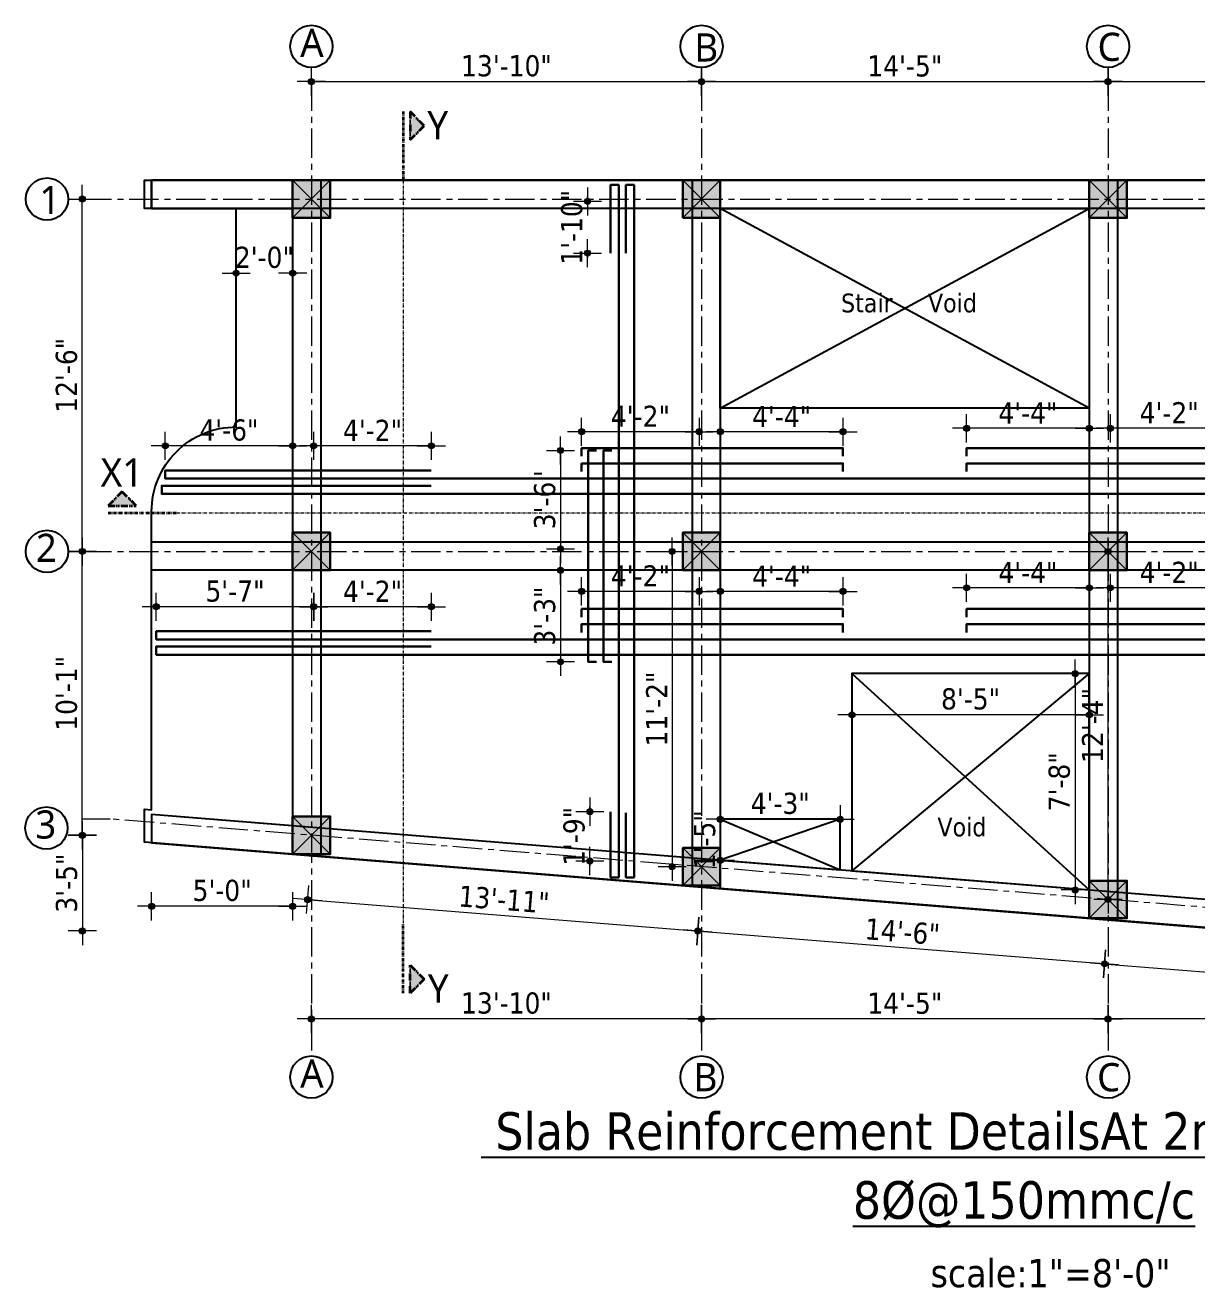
# Model space of a CAD drawing. Header units: inches. Extents: x 130993 to 274375, y -5108 to 103559.
# Drawn here: x 148285 to 148784, y 49834 to 50372 of the extents above; entities that cross this region are included whole.
import ezdxf

# ---------------------------------------------------------------- set-up
doc = ezdxf.new("R2010")
doc.units = ezdxf.units.IN
doc.header["$MEASUREMENT"] = 0
doc.header["$PDMODE"] = 2
doc.header["$PDSIZE"] = -3
doc.linetypes.add('ACAD_ISO12W100', pattern=[21, 12, -3, 0, -3, 0, -3])
doc.linetypes.add('CENTER', pattern=[2, 1.25, -0.25, 0.25, -0.25])
for name, color, linetype, lineweight in [('Center line', 252, 'CENTER', 20), ('Column', 14, 'Continuous', 30), ('Dim-external', 151, 'Continuous', 9), ('DIMENSION', 142, 'Continuous', 20), ('HATCH', 9, 'Continuous', 9), ('INDEX LINE', 4, 'Continuous', 13), ('reinforcement', 220, 'Continuous', 30), ('Section line', 30, 'Continuous', 35), ('TEXT', 181, 'Continuous', 13)]:
    doc.layers.add(name, color=color, linetype=linetype, lineweight=lineweight)
doc.layers.add('ELEVATION', color=7, linetype='Continuous')
doc.layers.add('Text-external', color=7, linetype='Continuous')
doc.styles.add('caption 1in-8ft', font='trebuc.ttf', dxfattribs={"height": 12})
doc.styles.add('TAHOMA', font='tahoma.ttf', dxfattribs={"height": 9})
doc.dimstyles.new('1.8', dxfattribs={"dimscale": 0, "dimtxt": 9, "dimasz": 1, "dimexe": 2, "dimexo": 9, "dimgap": 2, "dimtad": 1, "dimdec": 0, "dimzin": 3, "dimdsep": 46, "dimlunit": 4, "dimtxsty": 'TAHOMA', "dimblk": 'DIM', "dimcen": 3, "dimdle": 3, "dimse1": 1, "dimse2": 1, "dimclrd": 256, "dimclre": 256, "dimclrt": 7, "dimadec": 1, "dimazin": 2, "dimtfac": 1, "dimtdec": 0, "dimtix": 1, "dimtofl": 0, "dimtmove": 2, "dimatfit": 3, "dimldrblk": 'ARW', "dimfxl": 1, "dimfrac": 2, "dimtolj": 2, "dimtzin": 0, "dimarcsym": 0})

# ---------------------------------------------------------------- blocks, each defined once
blk = doc.blocks.new('col')
at = {"layer": 'HATCH'}
h = blk.add_hatch(color=256, dxfattribs=at)
h.dxf.hatch_style = 1
h.paths.add_polyline_path([(-8, -8), (8, -8), (8, 8), (-8, 8)])
at = {"layer": 'Column'}
blk.add_lwpolyline([(-8, -8), (8, -8), (8, 8), (-8, 8)], close=True, dxfattribs=at)
at = {"layer": 'Dim-external'}
for p, q in [((-8, 8), (8, -8)), ((8, 8), (-8, -8))]:
    blk.add_line(p, q, dxfattribs=at)
blk = doc.blocks.new('gridd')
at = {"layer": 'Dim-external'}
for p in [(2, 0), (168, 0), (341, 0), (507, 0), (2, -150), (168, -150), (341, -150), (507, -150), (2, -270.82), (168, -284.21), (341, -298.16), (507, -311.55)]:
    blk.add_blockref('col', p, dxfattribs=at)
blk = doc.blocks.new('DIM')
at = {"layer": 'INDEX LINE'}
h = blk.add_hatch(color=256, dxfattribs=at)
h.paths.add_polyline_path([(0, 1.28), (0, 0), (1.28, 0, 0.414214)])
h.paths.add_polyline_path([(1.28, 0), (0, 0), (0, -1.28, 0.414214)])
h.paths.add_polyline_path([(0, 0), (-1.28, 0, 0.414214), (0, -1.28)])
h.paths.add_polyline_path([(0, 1.28, 0.414214), (-1.28, 0), (0, 0)])
for p, q in [((0, 6), (0, -6)), ((-6, 0), (6, 0))]:
    blk.add_line(p, q, dxfattribs=at)
blk.add_circle((0, 0), 1.28, dxfattribs=at)
blk = doc.blocks.new('*D616')
at = {"layer": 'Defpoints', "color": 0}
for p in [(158386.5, 47972.18), (158220.5, 47930.18), (158386.5, 47930.18)]:
    blk.add_point(p, dxfattribs=at)
at = {"layer": 'DIMENSION', "lineweight": -2}
blk.add_line((158221.5, 47972.18), (158385.5, 47972.18), dxfattribs=at)
at = {"layer": 'DIMENSION', "lineweight": -2, "rotation": 180}
blk.add_blockref('DIM', (158220.5, 47972.18), dxfattribs=at)
at = {"layer": 'DIMENSION', "lineweight": -2}
blk.add_blockref('DIM', (158386.5, 47972.18), dxfattribs=at)
at = {"layer": 'DIMENSION', "color": 7, "insert": (158303.5, 47978.87), "char_height": 9, "attachment_point": 5, "style": 'TAHOMA'}
blk.add_mtext('\\A2;13\'-10"', dxfattribs=at)
blk = doc.blocks.new('ARW')
at = {"layer": 'INDEX LINE'}
blk.add_lwpolyline([(10, 0, 0, 6, 0), (0, 0, 0, 0, 0), (10, 0, 0, 0, 0)], format="xyseb", dxfattribs=at)
blk = doc.blocks.new('*D617')
at = {"layer": 'Defpoints', "color": 0}
for p in [(158559.5, 47972.18), (158386.5, 47930.18), (158559.5, 47930.18)]:
    blk.add_point(p, dxfattribs=at)
at = {"layer": 'DIMENSION', "lineweight": -2}
blk.add_line((158387.5, 47972.18), (158558.5, 47972.18), dxfattribs=at)
at = {"layer": 'DIMENSION', "lineweight": -2, "rotation": 180}
blk.add_blockref('DIM', (158386.5, 47972.18), dxfattribs=at)
at = {"layer": 'DIMENSION', "lineweight": -2}
blk.add_blockref('DIM', (158559.5, 47972.18), dxfattribs=at)
at = {"layer": 'DIMENSION', "color": 7, "insert": (158473, 47978.79), "char_height": 9, "attachment_point": 5, "style": 'TAHOMA'}
blk.add_mtext('\\A2;14\'-5"', dxfattribs=at)
blk = doc.blocks.new('*D618')
at = {"layer": 'Defpoints', "color": 0}
for p in [(158725.5, 47972.18), (158559.5, 47930.18), (158725.5, 47930.18)]:
    blk.add_point(p, dxfattribs=at)
at = {"layer": 'DIMENSION', "lineweight": -2}
blk.add_line((158560.5, 47972.18), (158724.5, 47972.18), dxfattribs=at)
at = {"layer": 'DIMENSION', "lineweight": -2, "rotation": 180}
blk.add_blockref('DIM', (158559.5, 47972.18), dxfattribs=at)
at = {"layer": 'DIMENSION', "lineweight": -2}
blk.add_blockref('DIM', (158725.5, 47972.18), dxfattribs=at)
at = {"layer": 'DIMENSION', "color": 7, "insert": (158642.5, 47978.87), "char_height": 9, "attachment_point": 5, "style": 'TAHOMA'}
blk.add_mtext('\\A2;13\'-10"', dxfattribs=at)
blk = doc.blocks.new('*D621')
at = {"layer": 'Defpoints', "color": 0}
for p in [(158123, 47772.18), (158212.5, 47772.18), (158212.5, 47651.37)]:
    blk.add_point(p, dxfattribs=at)
at = {"layer": 'DIMENSION', "lineweight": -2}
blk.add_line((158123, 47652.37), (158123, 47771.18), dxfattribs=at)
for p, rotation in [((158123, 47772.18), 90), ((158123, 47651.37), 270)]:
    blk.add_blockref('DIM', p, dxfattribs=dict(at, rotation=rotation))
at = {"layer": 'DIMENSION', "color": 7, "insert": (158116.31, 47711.78), "char_height": 9, "attachment_point": 5, "rotation": 90, "style": 'TAHOMA'}
blk.add_mtext('\\A2;10\'-1"', dxfattribs=at)
blk = doc.blocks.new('*D622')
at = {"layer": 'Defpoints', "color": 0}
for p in [(158123, 47922.18), (158212.5, 47922.18), (158212.5, 47772.18)]:
    blk.add_point(p, dxfattribs=at)
at = {"layer": 'DIMENSION', "lineweight": -2}
blk.add_line((158123, 47773.18), (158123, 47921.18), dxfattribs=at)
for p, rotation in [((158123, 47922.18), 90), ((158123, 47772.18), 270)]:
    blk.add_blockref('DIM', p, dxfattribs=dict(at, rotation=rotation))
at = {"layer": 'DIMENSION', "color": 7, "insert": (158116.31, 47847.18), "char_height": 9, "attachment_point": 5, "rotation": 90, "style": 'TAHOMA'}
blk.add_mtext('\\A2;12\'-6"', dxfattribs=at)
blk = doc.blocks.new('*D623')
at = {"layer": 'Defpoints', "color": 0}
for p in [(158220.5, 47643.37), (158386.5, 47629.98), (158384.93, 47610.58)]:
    blk.add_point(p, dxfattribs=at)
at = {"layer": 'DIMENSION', "lineweight": -2}
blk.add_line((158219.93, 47623.89), (158383.93, 47610.66), dxfattribs=at)
for p, rotation in [((158218.93, 47623.98), 175.388094134981), ((158384.93, 47610.58), 355.388094134981)]:
    blk.add_blockref('DIM', p, dxfattribs=dict(at, rotation=rotation))
at = {"layer": 'DIMENSION', "color": 7, "insert": (158302.47, 47623.95), "char_height": 9, "attachment_point": 5, "rotation": 355.3881, "style": 'TAHOMA'}
blk.add_mtext('\\A2;13\'-11"', dxfattribs=at)
blk = doc.blocks.new('*D624')
at = {"layer": 'Defpoints', "color": 0}
for p in [(158386.5, 47629.98), (158559.5, 47615.38), (158557.98, 47596.62)]:
    blk.add_point(p, dxfattribs=at)
at = {"layer": 'DIMENSION', "lineweight": -2}
blk.add_line((158385.93, 47610.5), (158556.99, 47596.71), dxfattribs=at)
for p, rotation in [((158384.93, 47610.58), 175.3880941349689), ((158557.98, 47596.62), 355.3880941349689)]:
    blk.add_blockref('DIM', p, dxfattribs=dict(at, rotation=rotation))
at = {"layer": 'DIMENSION', "color": 7, "insert": (158471.99, 47610.26), "char_height": 9, "attachment_point": 5, "rotation": 355.3881, "style": 'TAHOMA'}
blk.add_mtext('\\A2;14\'-6"', dxfattribs=at)
blk = doc.blocks.new('*D625')
at = {"layer": 'Defpoints', "color": 0}
for p in [(158559.5, 47615.38), (158725.5, 47601.99), (158723.98, 47583.23)]:
    blk.add_point(p, dxfattribs=at)
at = {"layer": 'DIMENSION', "lineweight": -2}
blk.add_line((158558.98, 47596.54), (158722.99, 47583.31), dxfattribs=at)
for p, rotation in [((158557.98, 47596.62), 175.3880941349689), ((158723.98, 47583.23), 355.3880941349689)]:
    blk.add_blockref('DIM', p, dxfattribs=dict(at, rotation=rotation))
at = {"layer": 'DIMENSION', "color": 7, "insert": (158641.52, 47596.6), "char_height": 9, "attachment_point": 5, "rotation": 355.3881, "style": 'TAHOMA'}
blk.add_mtext('\\A2;13\'-11"', dxfattribs=at)
blk = doc.blocks.new('*D626')
at = {"layer": 'Defpoints', "color": 0}
for p in [(158559.5, 47615.38), (158725.5, 47601.99), (158559.5, 47573.18)]:
    blk.add_point(p, dxfattribs=at)
at = {"layer": 'DIMENSION', "lineweight": -2}
blk.add_line((158724.5, 47573.18), (158560.5, 47573.18), dxfattribs=at)
at = {"layer": 'DIMENSION', "lineweight": -2, "rotation": 180}
blk.add_blockref('DIM', (158559.5, 47573.18), dxfattribs=at)
at = {"layer": 'DIMENSION', "lineweight": -2}
blk.add_blockref('DIM', (158725.5, 47573.18), dxfattribs=at)
at = {"layer": 'DIMENSION', "color": 7, "insert": (158642.5, 47579.87), "char_height": 9, "attachment_point": 5, "style": 'TAHOMA'}
blk.add_mtext('\\A2;13\'-10"', dxfattribs=at)
blk = doc.blocks.new('*D627')
at = {"layer": 'Defpoints', "color": 0}
for p in [(158386.5, 47629.98), (158559.5, 47615.38), (158386.5, 47573.18)]:
    blk.add_point(p, dxfattribs=at)
at = {"layer": 'DIMENSION', "lineweight": -2}
blk.add_line((158558.5, 47573.18), (158387.5, 47573.18), dxfattribs=at)
at = {"layer": 'DIMENSION', "lineweight": -2, "rotation": 180}
blk.add_blockref('DIM', (158386.5, 47573.18), dxfattribs=at)
at = {"layer": 'DIMENSION', "lineweight": -2}
blk.add_blockref('DIM', (158559.5, 47573.18), dxfattribs=at)
at = {"layer": 'DIMENSION', "color": 7, "insert": (158473, 47579.79), "char_height": 9, "attachment_point": 5, "style": 'TAHOMA'}
blk.add_mtext('\\A2;14\'-5"', dxfattribs=at)
blk = doc.blocks.new('*D628')
at = {"layer": 'Defpoints', "color": 0}
for p in [(158220.5, 47642.72), (158386.5, 47629.98), (158220.5, 47573.18)]:
    blk.add_point(p, dxfattribs=at)
at = {"layer": 'DIMENSION', "lineweight": -2}
blk.add_line((158385.5, 47573.18), (158221.5, 47573.18), dxfattribs=at)
at = {"layer": 'DIMENSION', "lineweight": -2, "rotation": 180}
blk.add_blockref('DIM', (158220.5, 47573.18), dxfattribs=at)
at = {"layer": 'DIMENSION', "lineweight": -2}
blk.add_blockref('DIM', (158386.5, 47573.18), dxfattribs=at)
at = {"layer": 'DIMENSION', "color": 7, "insert": (158303.5, 47579.87), "char_height": 9, "attachment_point": 5, "style": 'TAHOMA'}
blk.add_mtext('\\A2;13\'-10"', dxfattribs=at)
blk = doc.blocks.new('*D629')
at = {"layer": 'Defpoints', "color": 0}
for p in [(158212.5, 47651.37), (158123.05, 47610.63), (158733.5, 47610.63)]:
    blk.add_point(p, dxfattribs=at)
at = {"layer": 'DIMENSION', "lineweight": -2}
blk.add_line((158123.05, 47650.37), (158123.05, 47611.63), dxfattribs=at)
for p, rotation in [((158123.05, 47651.37), 90), ((158123.05, 47610.63), 270)]:
    blk.add_blockref('DIM', p, dxfattribs=dict(at, rotation=rotation))
at = {"layer": 'DIMENSION', "color": 7, "insert": (158116.36, 47631), "char_height": 9, "attachment_point": 5, "rotation": 90, "style": 'TAHOMA'}
blk.add_mtext('\\A2;3\'-5"', dxfattribs=at)
blk = doc.blocks.new('*D727')
at = {"layer": 'Defpoints', "color": 0}
for p in [(158560.5, 47824.63), (158560.5, 47816.18), (158610.5, 47816.18)]:
    blk.add_point(p, dxfattribs=at)
at = {"layer": 'DIMENSION', "lineweight": -2}
blk.add_line((158609.5, 47824.63), (158561.5, 47824.63), dxfattribs=at)
at = {"layer": 'DIMENSION', "lineweight": -2, "rotation": 180}
blk.add_blockref('DIM', (158560.5, 47824.63), dxfattribs=at)
at = {"layer": 'DIMENSION', "lineweight": -2}
blk.add_blockref('DIM', (158610.5, 47824.63), dxfattribs=at)
at = {"layer": 'DIMENSION', "color": 7, "insert": (158585.5, 47831.23), "char_height": 9, "attachment_point": 5, "style": 'TAHOMA'}
blk.add_mtext('\\A2;4\'-2"', dxfattribs=at)
blk = doc.blocks.new('*D728')
at = {"layer": 'Defpoints', "color": 0}
for p in [(158499.3, 47824.63), (158499.3, 47816.18), (158551.5, 47816.18)]:
    blk.add_point(p, dxfattribs=at)
at = {"layer": 'DIMENSION', "lineweight": -2}
blk.add_line((158550.5, 47824.63), (158500.3, 47824.63), dxfattribs=at)
at = {"layer": 'DIMENSION', "lineweight": -2, "rotation": 180}
blk.add_blockref('DIM', (158499.3, 47824.63), dxfattribs=at)
at = {"layer": 'DIMENSION', "lineweight": -2}
blk.add_blockref('DIM', (158551.5, 47824.63), dxfattribs=at)
at = {"layer": 'DIMENSION', "color": 7, "insert": (158525.4, 47831.13), "char_height": 9, "attachment_point": 5, "style": 'TAHOMA'}
blk.add_mtext('\\A2;4\'-4"', dxfattribs=at)
blk = doc.blocks.new('*D729')
at = {"layer": 'Defpoints', "color": 0}
for p in [(158394.5, 47823.13), (158394.5, 47816.18), (158446.7, 47816.18)]:
    blk.add_point(p, dxfattribs=at)
at = {"layer": 'DIMENSION', "lineweight": -2}
blk.add_line((158445.7, 47823.13), (158395.5, 47823.13), dxfattribs=at)
at = {"layer": 'DIMENSION', "lineweight": -2, "rotation": 180}
blk.add_blockref('DIM', (158394.5, 47823.13), dxfattribs=at)
at = {"layer": 'DIMENSION', "lineweight": -2}
blk.add_blockref('DIM', (158446.7, 47823.13), dxfattribs=at)
at = {"layer": 'DIMENSION', "color": 7, "insert": (158420.6, 47829.63), "char_height": 9, "attachment_point": 5, "style": 'TAHOMA'}
blk.add_mtext('\\A2;4\'-4"', dxfattribs=at)
blk = doc.blocks.new('*D730')
at = {"layer": 'Defpoints', "color": 0}
for p in [(158335.5, 47823.13), (158335.5, 47816.18), (158385.5, 47816.18)]:
    blk.add_point(p, dxfattribs=at)
at = {"layer": 'DIMENSION', "lineweight": -2}
blk.add_line((158384.5, 47823.13), (158336.5, 47823.13), dxfattribs=at)
at = {"layer": 'DIMENSION', "lineweight": -2, "rotation": 180}
blk.add_blockref('DIM', (158335.5, 47823.13), dxfattribs=at)
at = {"layer": 'DIMENSION', "lineweight": -2}
blk.add_blockref('DIM', (158385.5, 47823.13), dxfattribs=at)
at = {"layer": 'DIMENSION', "color": 7, "insert": (158360.5, 47829.73), "char_height": 9, "attachment_point": 5, "style": 'TAHOMA'}
blk.add_mtext('\\A2;4\'-2"', dxfattribs=at)
blk = doc.blocks.new('*D731')
at = {"layer": 'Defpoints', "color": 0}
for p in [(158221.5, 47817.13), (158221.5, 47806.68), (158271.5, 47806.68)]:
    blk.add_point(p, dxfattribs=at)
at = {"layer": 'DIMENSION', "lineweight": -2}
blk.add_line((158270.5, 47817.13), (158222.5, 47817.13), dxfattribs=at)
at = {"layer": 'DIMENSION', "lineweight": -2, "rotation": 180}
blk.add_blockref('DIM', (158221.5, 47817.13), dxfattribs=at)
at = {"layer": 'DIMENSION', "lineweight": -2}
blk.add_blockref('DIM', (158271.5, 47817.13), dxfattribs=at)
at = {"layer": 'DIMENSION', "color": 7, "insert": (158246.5, 47823.73), "char_height": 9, "attachment_point": 5, "style": 'TAHOMA'}
blk.add_mtext('\\A2;4\'-2"', dxfattribs=at)
blk = doc.blocks.new('*D732')
at = {"layer": 'Defpoints', "color": 0}
for p in [(158158.33, 47817.13), (158158.33, 47806.68), (158212.5, 47806.68)]:
    blk.add_point(p, dxfattribs=at)
at = {"layer": 'DIMENSION', "lineweight": -2}
blk.add_line((158211.5, 47817.13), (158159.33, 47817.13), dxfattribs=at)
at = {"layer": 'DIMENSION', "lineweight": -2, "rotation": 180}
blk.add_blockref('DIM', (158158.33, 47817.13), dxfattribs=at)
at = {"layer": 'DIMENSION', "lineweight": -2}
blk.add_blockref('DIM', (158212.5, 47817.13), dxfattribs=at)
at = {"layer": 'DIMENSION', "color": 7, "insert": (158185.41, 47823.81), "char_height": 9, "attachment_point": 5, "style": 'TAHOMA'}
blk.add_mtext('\\A2;4\'-6"', dxfattribs=at)
blk = doc.blocks.new('*D735')
at = {"layer": 'Defpoints', "color": 0}
for p in [(158560.5, 47756.68), (158560.5, 47747.74), (158610.5, 47747.74)]:
    blk.add_point(p, dxfattribs=at)
at = {"layer": 'DIMENSION', "lineweight": -2}
blk.add_line((158609.5, 47756.68), (158561.5, 47756.68), dxfattribs=at)
at = {"layer": 'DIMENSION', "lineweight": -2, "rotation": 180}
blk.add_blockref('DIM', (158560.5, 47756.68), dxfattribs=at)
at = {"layer": 'DIMENSION', "lineweight": -2}
blk.add_blockref('DIM', (158610.5, 47756.68), dxfattribs=at)
at = {"layer": 'DIMENSION', "color": 7, "insert": (158585.5, 47763.28), "char_height": 9, "attachment_point": 5, "style": 'TAHOMA'}
blk.add_mtext('\\A2;4\'-2"', dxfattribs=at)
blk = doc.blocks.new('*D736')
at = {"layer": 'Defpoints', "color": 0}
for p in [(158394.5, 47755.18), (158394.5, 47747.74), (158446.7, 47747.74)]:
    blk.add_point(p, dxfattribs=at)
at = {"layer": 'DIMENSION', "lineweight": -2}
blk.add_line((158445.7, 47755.18), (158395.5, 47755.18), dxfattribs=at)
at = {"layer": 'DIMENSION', "lineweight": -2, "rotation": 180}
blk.add_blockref('DIM', (158394.5, 47755.18), dxfattribs=at)
at = {"layer": 'DIMENSION', "lineweight": -2}
blk.add_blockref('DIM', (158446.7, 47755.18), dxfattribs=at)
at = {"layer": 'DIMENSION', "color": 7, "insert": (158420.6, 47761.68), "char_height": 9, "attachment_point": 5, "style": 'TAHOMA'}
blk.add_mtext('\\A2;4\'-4"', dxfattribs=at)
blk = doc.blocks.new('*D737')
at = {"layer": 'Defpoints', "color": 0}
for p in [(158335.5, 47755.18), (158335.5, 47747.74), (158385.5, 47747.74)]:
    blk.add_point(p, dxfattribs=at)
at = {"layer": 'DIMENSION', "lineweight": -2}
blk.add_line((158384.5, 47755.18), (158336.5, 47755.18), dxfattribs=at)
at = {"layer": 'DIMENSION', "lineweight": -2, "rotation": 180}
blk.add_blockref('DIM', (158335.5, 47755.18), dxfattribs=at)
at = {"layer": 'DIMENSION', "lineweight": -2}
blk.add_blockref('DIM', (158385.5, 47755.18), dxfattribs=at)
at = {"layer": 'DIMENSION', "color": 7, "insert": (158360.5, 47761.78), "char_height": 9, "attachment_point": 5, "style": 'TAHOMA'}
blk.add_mtext('\\A2;4\'-2"', dxfattribs=at)
blk = doc.blocks.new('*D748')
at = {"layer": 'Defpoints', "color": 0}
for p in [(158221.5, 47748.63), (158221.5, 47738.24), (158271.5, 47738.24)]:
    blk.add_point(p, dxfattribs=at)
at = {"layer": 'DIMENSION', "lineweight": -2}
blk.add_line((158270.5, 47748.63), (158222.5, 47748.63), dxfattribs=at)
at = {"layer": 'DIMENSION', "lineweight": -2, "rotation": 180}
blk.add_blockref('DIM', (158221.5, 47748.63), dxfattribs=at)
at = {"layer": 'DIMENSION', "lineweight": -2}
blk.add_blockref('DIM', (158271.5, 47748.63), dxfattribs=at)
at = {"layer": 'DIMENSION', "color": 7, "insert": (158246.5, 47755.23), "char_height": 9, "attachment_point": 5, "style": 'TAHOMA'}
blk.add_mtext('\\A2;4\'-2"', dxfattribs=at)
blk = doc.blocks.new('*D749')
at = {"layer": 'Defpoints', "color": 0}
for p in [(158154.5, 47748.63), (158154.5, 47738.24), (158221.5, 47738.24)]:
    blk.add_point(p, dxfattribs=at)
at = {"layer": 'DIMENSION', "lineweight": -2}
blk.add_line((158220.5, 47748.63), (158155.5, 47748.63), dxfattribs=at)
at = {"layer": 'DIMENSION', "lineweight": -2, "rotation": 180}
blk.add_blockref('DIM', (158154.5, 47748.63), dxfattribs=at)
at = {"layer": 'DIMENSION', "lineweight": -2}
blk.add_blockref('DIM', (158221.5, 47748.63), dxfattribs=at)
at = {"layer": 'DIMENSION', "color": 7, "insert": (158188, 47755.23), "char_height": 9, "attachment_point": 5, "style": 'TAHOMA'}
blk.add_mtext('\\A2;5\'-7"', dxfattribs=at)
blk = doc.blocks.new('*D773')
at = {"layer": 'Defpoints', "color": 0}
for p in [(158394.5, 47658.18), (158394.5, 47640.72), (158394.5, 47640.72)]:
    blk.add_point(p, dxfattribs=at)
at = {"layer": 'DIMENSION', "lineweight": -2}
for p, q in [((158394.5, 47659.18), (158394.5, 47660.18)), ((158394.5, 47639.72), (158394.5, 47638.72))]:
    blk.add_line(p, q, dxfattribs=at)
for p, rotation in [((158394.5, 47658.18), 270), ((158394.5, 47640.72), 90)]:
    blk.add_blockref('DIM', p, dxfattribs=dict(at, rotation=rotation))
at = {"layer": 'DIMENSION', "color": 7, "insert": (158387.89, 47649.45), "char_height": 9, "attachment_point": 5, "rotation": 90, "style": 'TAHOMA'}
blk.add_mtext('\\A2;1\'-5"', dxfattribs=at)
blk = doc.blocks.new('*D774')
at = {"layer": 'Defpoints', "color": 0}
for p in [(158394.5, 47658.18), (158394.5, 47658.18), (158445.5, 47658.18)]:
    blk.add_point(p, dxfattribs=at)
at = {"layer": 'DIMENSION', "lineweight": -2}
blk.add_line((158444.5, 47658.18), (158395.5, 47658.18), dxfattribs=at)
at = {"layer": 'DIMENSION', "lineweight": -2, "rotation": 180}
blk.add_blockref('DIM', (158394.5, 47658.18), dxfattribs=at)
at = {"layer": 'DIMENSION', "lineweight": -2}
blk.add_blockref('DIM', (158445.5, 47658.18), dxfattribs=at)
at = {"layer": 'DIMENSION', "color": 7, "insert": (158420, 47664.87), "char_height": 9, "attachment_point": 5, "style": 'TAHOMA'}
blk.add_mtext('\\A2;4\'-3"', dxfattribs=at)
blk = doc.blocks.new('*D775')
at = {"layer": 'Defpoints', "color": 0}
for p in [(158545.5, 47720.18), (158545.5, 47628.06), (158551.5, 47628.06)]:
    blk.add_point(p, dxfattribs=at)
at = {"layer": 'DIMENSION', "lineweight": -2}
blk.add_line((158545.5, 47719.18), (158545.5, 47629.06), dxfattribs=at)
for p, rotation in [((158545.5, 47720.18), 90), ((158545.5, 47628.06), 270)]:
    blk.add_blockref('DIM', p, dxfattribs=dict(at, rotation=rotation))
at = {"layer": 'DIMENSION', "color": 7, "insert": (158538.79, 47674.12), "char_height": 9, "attachment_point": 5, "rotation": 90, "style": 'TAHOMA'}
blk.add_mtext('\\A2;7\'-8"', dxfattribs=at)
blk = doc.blocks.new('*D776')
at = {"layer": 'Defpoints', "color": 0}
for p in [(158551.5, 47720.18), (158450.5, 47702.63), (158450.5, 47702.63)]:
    blk.add_point(p, dxfattribs=at)
at = {"layer": 'DIMENSION', "lineweight": -2}
blk.add_line((158550.5, 47702.63), (158451.5, 47702.63), dxfattribs=at)
at = {"layer": 'DIMENSION', "lineweight": -2, "rotation": 180}
blk.add_blockref('DIM', (158450.5, 47702.63), dxfattribs=at)
at = {"layer": 'DIMENSION', "lineweight": -2}
blk.add_blockref('DIM', (158551.5, 47702.63), dxfattribs=at)
at = {"layer": 'DIMENSION', "color": 7, "insert": (158501, 47709.34), "char_height": 9, "attachment_point": 5, "style": 'TAHOMA'}
blk.add_mtext('\\A2;8\'-5"', dxfattribs=at)
blk = doc.blocks.new('a2')
at = {"layer": 'HATCH', "linetype": 'ACAD_ISO12W100', "ltscale": 0.25}
h = blk.add_hatch(color=256, dxfattribs=at)
h.dxf.hatch_style = 1
h.paths.add_polyline_path([(2588.5, 1164.5), (2600.5, 1164.5), (2594.5, 1170.5)])
at = {"layer": 'Section line', "linetype": 'ACAD_ISO12W100', "ltscale": 0.1}
blk.add_line((2588.5, 1161.5), (2617.75, 1161.5), dxfattribs=at)
at = {"layer": 'Section line', "linetype": 'ACAD_ISO12W100', "ltscale": 0.25}
blk.add_lwpolyline([(2588.5, 1164.5), (2600.5, 1164.5), (2594.5, 1170.5), (2594.5, 1170.5), (2588.5, 1164.5)], dxfattribs=at)
blk = doc.blocks.new('*D783')
at = {"layer": 'Defpoints', "color": 0}
for p in [(158499.3, 47756.68), (158499.3, 47747.74), (158551.5, 47747.74)]:
    blk.add_point(p, dxfattribs=at)
at = {"layer": 'DIMENSION', "lineweight": -2}
blk.add_line((158550.5, 47756.68), (158500.3, 47756.68), dxfattribs=at)
at = {"layer": 'DIMENSION', "lineweight": -2, "rotation": 180}
blk.add_blockref('DIM', (158499.3, 47756.68), dxfattribs=at)
at = {"layer": 'DIMENSION', "lineweight": -2}
blk.add_blockref('DIM', (158551.5, 47756.68), dxfattribs=at)
at = {"layer": 'DIMENSION', "color": 7, "insert": (158525.4, 47763.18), "char_height": 9, "attachment_point": 5, "style": 'TAHOMA'}
blk.add_mtext('\\A2;4\'-4"', dxfattribs=at)
blk = doc.blocks.new('*D798')
at = {"layer": 'Defpoints', "color": 0}
for p in [(158347.79, 47661.4), (158339, 47640.41), (158347.79, 47640.41)]:
    blk.add_point(p, dxfattribs=at)
at = {"layer": 'DIMENSION', "lineweight": -2}
for p, q in [((158339, 47662.4), (158339, 47663.4)), ((158339, 47639.41), (158339, 47638.41))]:
    blk.add_line(p, q, dxfattribs=at)
for p, rotation in [((158339, 47661.4), 270), ((158339, 47640.41), 90)]:
    blk.add_blockref('DIM', p, dxfattribs=dict(at, rotation=rotation))
at = {"layer": 'DIMENSION', "color": 7, "insert": (158332.32, 47650.9), "char_height": 9, "attachment_point": 5, "rotation": 90, "style": 'TAHOMA'}
blk.add_mtext('\\A2;1\'-9"', dxfattribs=at)
blk = doc.blocks.new('*D799')
at = {"layer": 'Defpoints', "color": 0}
for p in [(158338.29, 47764.18), (158326.5, 47725.18), (158338.29, 47725.18)]:
    blk.add_point(p, dxfattribs=at)
at = {"layer": 'DIMENSION', "lineweight": -2}
blk.add_line((158326.5, 47763.18), (158326.5, 47726.18), dxfattribs=at)
for p, rotation in [((158326.5, 47764.18), 90), ((158326.5, 47725.18), 270)]:
    blk.add_blockref('DIM', p, dxfattribs=dict(at, rotation=rotation))
at = {"layer": 'DIMENSION', "color": 7, "insert": (158319.81, 47744.68), "char_height": 9, "attachment_point": 5, "rotation": 90, "style": 'TAHOMA'}
blk.add_mtext('\\A2;3\'-3"', dxfattribs=at)
blk = doc.blocks.new('*D792')
at = {"layer": 'Defpoints', "color": 0}
for p in [(158338.29, 47815.18), (158326.5, 47773.18), (158338.29, 47773.18)]:
    blk.add_point(p, dxfattribs=at)
at = {"layer": 'DIMENSION', "lineweight": -2}
blk.add_line((158326.5, 47814.18), (158326.5, 47774.18), dxfattribs=at)
for p, rotation in [((158326.5, 47815.18), 90), ((158326.5, 47773.18), 270)]:
    blk.add_blockref('DIM', p, dxfattribs=dict(at, rotation=rotation))
at = {"layer": 'DIMENSION', "color": 7, "insert": (158319.81, 47794.18), "char_height": 9, "attachment_point": 5, "rotation": 90, "style": 'TAHOMA'}
blk.add_mtext('\\A2;3\'-6"', dxfattribs=at)
blk = doc.blocks.new('*D793')
at = {"layer": 'Defpoints', "color": 0}
for p in [(158347.79, 47921.18), (158338, 47899.18), (158347.79, 47899.18)]:
    blk.add_point(p, dxfattribs=at)
at = {"layer": 'DIMENSION', "lineweight": -2}
for p, q in [((158338, 47922.18), (158338, 47923.18)), ((158338, 47898.18), (158338, 47897.18))]:
    blk.add_line(p, q, dxfattribs=at)
for p, rotation in [((158338, 47921.18), 270), ((158338, 47899.18), 90)]:
    blk.add_blockref('DIM', p, dxfattribs=dict(at, rotation=rotation))
at = {"layer": 'DIMENSION', "color": 7, "insert": (158331.31, 47910.18), "char_height": 9, "attachment_point": 5, "rotation": 90, "style": 'TAHOMA'}
blk.add_mtext('\\A2;1\'-10"', dxfattribs=at)
blk = doc.blocks.new('*D817')
at = {"layer": 'Defpoints', "color": 0}
for p in [(158188.5, 47918.18), (158212.5, 47918.18), (158212.5, 47890.63)]:
    blk.add_point(p, dxfattribs=at)
at = {"layer": 'DIMENSION', "lineweight": -2}
for p, q in [((158187.5, 47890.63), (158186.5, 47890.63)), ((158213.5, 47890.63), (158214.5, 47890.63))]:
    blk.add_line(p, q, dxfattribs=at)
blk.add_blockref('DIM', (158188.5, 47890.63), dxfattribs=at)
at = {"layer": 'DIMENSION', "lineweight": -2, "rotation": 180}
blk.add_blockref('DIM', (158212.5, 47890.63), dxfattribs=at)
at = {"layer": 'DIMENSION', "color": 7, "insert": (158200.5, 47897.32), "char_height": 9, "attachment_point": 5, "style": 'TAHOMA'}
blk.add_mtext('\\A2;2\'-0"', dxfattribs=at)
blk = doc.blocks.new('*D818')
at = {"layer": 'Defpoints', "color": 0}
for p in [(158152.5, 47648.2), (158212.49, 47643.37), (158152.5, 47621.13)]:
    blk.add_point(p, dxfattribs=at)
at = {"layer": 'DIMENSION', "lineweight": -2}
blk.add_line((158211.49, 47621.13), (158153.5, 47621.13), dxfattribs=at)
at = {"layer": 'DIMENSION', "lineweight": -2, "rotation": 180}
blk.add_blockref('DIM', (158152.5, 47621.13), dxfattribs=at)
at = {"layer": 'DIMENSION', "lineweight": -2}
blk.add_blockref('DIM', (158212.49, 47621.13), dxfattribs=at)
at = {"layer": 'DIMENSION', "color": 7, "insert": (158182.5, 47627.82), "char_height": 9, "attachment_point": 5, "style": 'TAHOMA'}
blk.add_mtext('\\A2;5\'-0"', dxfattribs=at)
blk = doc.blocks.new('*D1257')
at = {"layer": 'Defpoints', "lineweight": -2}
blk.add_line((158374, 47771.18), (158374, 47638.98), dxfattribs=at)
at = {"layer": 'Defpoints', "color": 0}
for p in [(158386.5, 47772.18), (158374, 47637.98), (158386.5, 47637.98)]:
    blk.add_point(p, dxfattribs=at)
at = {"layer": 'Defpoints', "lineweight": -2}
for p, rotation in [((158374, 47772.18), 90), ((158374, 47637.98), 270)]:
    blk.add_blockref('DIM', p, dxfattribs=dict(at, rotation=rotation))
at = {"layer": 'Defpoints', "color": 7, "insert": (158367.4, 47705.08), "char_height": 9, "attachment_point": 5, "rotation": 90, "style": 'TAHOMA'}
blk.add_mtext('\\A2;11\'-2"', dxfattribs=at)
blk = doc.blocks.new('*D1258')
at = {"layer": 'Defpoints', "lineweight": -2}
blk.add_line((158559.5, 47625.02), (158559.5, 47771.18), dxfattribs=at)
at = {"layer": 'Defpoints', "color": 0}
for p in [(158559.5, 47772.18), (158559.5, 47772.18), (158559.5, 47624.02)]:
    blk.add_point(p, dxfattribs=at)
at = {"layer": 'Defpoints', "lineweight": -2}
for p, rotation in [((158559.5, 47772.18), 90), ((158559.5, 47624.02), 270)]:
    blk.add_blockref('DIM', p, dxfattribs=dict(at, rotation=rotation))
at = {"layer": 'Defpoints', "color": 7, "insert": (158552.9, 47698.1), "char_height": 9, "attachment_point": 5, "rotation": 90, "style": 'TAHOMA'}
blk.add_mtext('\\A2;12\'-4"', dxfattribs=at)
blk = doc.blocks.new('sn2')
at = {"layer": 'Center line', "ltscale": 10}
for p, q in [((3544.5, 1417.55), (3544.5, 1002.77)), ((3710.5, 1417.55), (3710.5, 1002.77)), ((3883.5, 1417.55), (3883.5, 1002.77)), ((3447, 1367.55), (4147.5, 1367.55)), ((3447, 1217.55), (4147.5, 1217.55))]:
    blk.add_line(p, q, dxfattribs=at)
blk.add_lwpolyline([(4135.5, 1049.06), (3458.81, 1103.65), (3447.05, 1103.65)], dxfattribs=at)
at = {"layer": 'ELEVATION'}
for p, q in [((4117.5, 1375.55), (3476.5, 1375.55)), ((3476.5, 1363.55), (3476.5, 1375.55)), ((3536.5, 1375.55), (3536.5, 1088.73)), ((3548.5, 1375.55), (3548.5, 1087.77)), ((3552.5, 1375.55), (3702.5, 1375.55)), ((3706.5, 1375.55), (3706.5, 1075.02)), ((3718.5, 1375.55), (3718.5, 1074.05)), ((3875.5, 1375.55), (3875.5, 1061.39)), ((3887.5, 1375.55), (3887.5, 1060.42)), ((4117.5, 1363.55), (3476.5, 1363.55)), ((3875.5, 1278.55), (3718.5, 1363.55)), ((3718.5, 1278.55), (3875.5, 1363.55)), ((4117.5, 1221.55), (3476.5, 1221.55)), ((3476.5, 1209.55), (3476.5, 1221.55)), ((4117.5, 1209.55), (3476.5, 1209.55)), ((3774.5, 1165.55), (3875.5, 1073.43)), ((3875.5, 1165.55), (3774.5, 1081.58)), ((4117.5, 1053.91), (3476.5, 1105.61)), ((3718.5, 1103.55), (3769.5, 1081.98)), ((3769.5, 1103.55), (3718.5, 1086.09)), ((4117.5, 1041.87), (3476.5, 1093.57))]:
    blk.add_line(p, q, dxfattribs=at)
blk.add_lwpolyline([(4120.5, 1055.67), (4120.5, 1055.67), (4120.5, 1041.63), (3473.5, 1093.82), (3473.5, 1107.82), (3476.5, 1107.57), (3476.5, 1234.55, -0.414214), (3512.5, 1270.55), (3512.5, 1363.55), (3473.5, 1363.55), (3473.5, 1375.55), (4120.5, 1375.55), (4120.5, 1361.55), (4117.5, 1361.55), (4117.5, 1223.55), (4120.5, 1223.55), (4120.5, 1209.55), (4117.5, 1209.55), (4117.5, 1199.55, -0.429402), (4081.5, 1161.55), (4081.5, 1056.81), (4106.34, 1054.81), (4106.5, 1056.8), (4120.5, 1055.67)], format="xyb", dxfattribs=at)
for points in [[(4117.5, 1041.87), (4117.5, 1053.91), (4057.5, 1058.75), (4057.5, 1288.55), (4057.5, 1288.55), (4057.5, 1375.55), (3476.5, 1375.55), (3476.5, 1363.55), (3536.5, 1363.55), (3536.5, 1100.77), (3476.5, 1105.61), (3476.5, 1093.57)], [(3875.5, 1278.55), (3718.5, 1278.55), (3718.5, 1363.55), (3875.5, 1363.55)], [(3875.5, 1165.55), (3774.5, 1165.55), (3774.5, 1081.58), (3875.5, 1073.43)]]:
    blk.add_lwpolyline(points, close=True, dxfattribs=at)
blk.add_lwpolyline([(3718.5, 1103.55), (3718.5, 1086.09), (3769.5, 1081.98), (3769.5, 1103.55), (3718.5, 1103.55)], dxfattribs=at)
at = {"layer": 'reinforcement'}
for points in [[(3671.8, 1106.77), (3671.8, 1085.78), (3671.8, 1078.78), (3675.3, 1078.78), (3675.3, 1366.55), (3675.3, 1373.55), (3671.8, 1373.55), (3671.8, 1366.55), (3671.8, 1344.55)], [(3678.3, 1106.24), (3678.3, 1085.78), (3678.3, 1078.78), (3681.8, 1078.78), (3681.8, 1366.55), (3681.8, 1373.55), (3678.3, 1373.55), (3678.3, 1366.55), (3678.3, 1344.55)], [(3770.7, 1258.05), (3770.7, 1261.55), (3718.5, 1261.55), (3709.5, 1261.55), (3659.5, 1261.55), (3659.5, 1258.05)], [(3665.8, 1260.55), (3662.3, 1260.55), (3662.3, 1218.55), (3662.3, 1209.55), (3662.3, 1170.55), (3665.8, 1170.55)], [(3672.3, 1260.55), (3668.8, 1260.55), (3668.8, 1218.55), (3668.8, 1209.55), (3668.8, 1170.55), (3672.3, 1170.55)], [(3934.5, 1258.05), (3934.5, 1261.55), (3884.5, 1261.55), (3875.5, 1261.55), (3823.3, 1261.55), (3823.3, 1258.05)], [(3770.7, 1251.55), (3770.7, 1255.05), (3718.5, 1255.05), (3709.5, 1255.05), (3659.5, 1255.05), (3659.5, 1251.55)], [(3934.5, 1251.55), (3934.5, 1255.05), (3884.5, 1255.05), (3875.5, 1255.05), (3823.3, 1255.05), (3823.3, 1251.55)], [(3595.5, 1252.05), (3545.5, 1252.05), (3536.5, 1252.05), (3482.33, 1252.05), (3482.33, 1248.55), (4048.5, 1248.55), (4113.5, 1248.55), (4113.5, 1252.05), (4048.5, 1252.05), (3998.5, 1252.05)], [(3595.5, 1245.55), (3545.5, 1245.55), (3536.5, 1245.55), (3480.83, 1245.55), (3480.83, 1242.05), (4048.5, 1242.05), (4113.5, 1242.05), (4113.5, 1245.55), (4048.5, 1245.55), (3998.5, 1245.55)], [(3770.7, 1189.61), (3770.7, 1193.11), (3718.5, 1193.11), (3709.5, 1193.11), (3659.5, 1193.11), (3659.5, 1189.61)], [(3934.5, 1189.61), (3934.5, 1193.11), (3884.5, 1193.11), (3875.5, 1193.11), (3823.3, 1193.11), (3823.3, 1189.61)], [(3595.5, 1183.61), (3545.5, 1183.61), (3478.5, 1183.61), (3478.5, 1183.61), (3478.5, 1180.11), (4048.5, 1180.11), (4111.5, 1180.11), (4111.5, 1183.61), (4048.5, 1183.61), (3998.5, 1183.61)], [(3770.7, 1183.11), (3770.7, 1186.61), (3718.5, 1186.61), (3709.5, 1186.61), (3659.5, 1186.61), (3659.5, 1183.11)], [(3934.5, 1183.11), (3934.5, 1186.61), (3884.5, 1186.61), (3875.5, 1186.61), (3823.3, 1186.61), (3823.3, 1183.11)], [(3595.5, 1177.11), (3545.5, 1177.11), (3478.5, 1177.11), (3478.5, 1177.11), (3478.5, 1173.61), (4048.5, 1173.61), (4106.88, 1173.61), (4106.88, 1177.11), (4048.5, 1177.11), (3998.5, 1177.11)]]:
    blk.add_lwpolyline(points, dxfattribs=at)
at = {"layer": 'Section line', "linetype": 'ACAD_ISO12W100', "lineweight": 13, "ltscale": 0.1}
blk.add_line((3487.25, 1234), (4121.5, 1234), dxfattribs=at)
blk.add_lwpolyline([(3583.5, 1375.55), (3583.5, 1058.73)], dxfattribs=at)
at = {"layer": 'Text-external'}
for centre in [(3544.5, 1432.55), (3710.5, 1432.55), (3883.5, 1432.55), (3432, 1367.55), (3432, 1217.55), (3431.74, 1099.8), (3544.5, 993.77), (3710.5, 993.77), (3883.5, 993.77)]:
    blk.add_circle(centre, 9, dxfattribs=at)
at = {"layer": 'Column'}
blk.add_blockref('gridd', (3542.5, 1367.55), dxfattribs=at)
at = {"layer": 'DIMENSION', "rotation": 270}
blk.add_blockref('a2', (2422, 3993.3), dxfattribs=at)
at = {"layer": 'DIMENSION'}
blk.add_blockref('a2', (869.5, 72.5), dxfattribs=at)
at = {"layer": 'DIMENSION', "xscale": -1, "rotation": 270}
blk.add_blockref('a2', (2422, -1559.02), dxfattribs=at)
at = {"char_height": 12, "width": 18.4581, "attachment_point": 5, "style": 'caption 1in-8ft'}
for s, insert in [('Y', (3598.27, 1399)), ('X1', (3463.89, 1251.19)), ('Y', (3598.5, 1031.52))]:
    blk.add_mtext(s, dxfattribs=dict(at, insert=insert))
at = {"layer": 'ELEVATION', "lineweight": 25, "ltscale": 0.5, "style": 'TAHOMA'}
for s, height, p in [('%%U Slab Reinforcement DetailsAt 2nd Floor Level', 16, (3616.79, 962.83)), ('%%U8%%C@150mmc/c', 16, (3774.89, 933.48)), ('scale:1"=8\'-0"', 12, (3807.97, 904.34))]:
    blk.add_text(s, height=height, dxfattribs=at).set_placement(p)
at = {"layer": 'TEXT', "ltscale": 20, "style": 'TAHOMA'}
for s, p in [('Stair     Void', (3769.88, 1319.33)), (' Void', (3807.88, 1096.26))]:
    blk.add_text(s, height=8, dxfattribs=at).set_placement(p)
at = {"layer": 'Text-external', "char_height": 12, "attachment_point": 1, "style": 'caption 1in-8ft'}
for s, insert, width in [('A', (3539.73, 1440.07), 130.1671), ('B', (3707.42, 1438.12), 130.1671), ('C', (3879.02, 1438.36), 130.1671), ('1', (3428.72, 1373.19), 5.971), ('2', (3427.23, 1225.07), 7.7183), ('3', (3426.98, 1107.32), 7.778), ('A', (3539.73, 1001.29), 130.1671), ('B', (3707.12, 999.77), 130.1671), ('C', (3878.82, 999.74), 130.1671)]:
    blk.add_mtext(s, dxfattribs=dict(at, insert=insert, width=width))
at = {"layer": 'Defpoints'}
for base, p1, p2, picture, middle in [((3698, 1083.34), (3710.5, 1217.55), (3710.5, 1083.34), '*D1257', (3691.41, 1150.45)), ((3883.5, 1217.55), (3883.5, 1069.39), (3883.5, 1217.55), '*D1258', (3876.91, 1143.47))]:
    dim = blk.add_linear_dim(base=base, p1=p1, p2=p2, angle=90, dimstyle='1.8', override={"dimscale": 1}, dxfattribs=at)
    dim.commit()
    dim.dimension.update_dxf_attribs({"geometry": picture, "text_midpoint": middle, "insert": (-154676, -46554.63)})
at = {"layer": 'DIMENSION'}
for base, p1, p2, picture, middle in [((3710.5, 1417.55), (3544.5, 1375.55), (3710.5, 1375.55), '*D616', (3627.5, 1424.24)), ((3883.5, 1417.55), (3710.5, 1375.55), (3883.5, 1375.55), '*D617', (3797, 1424.16)), ((4049.5, 1417.55), (3883.5, 1375.55), (4049.5, 1375.55), '*D618', (3966.5, 1424.24)), ((3536.5, 1336), (3512.5, 1363.55), (3536.5, 1363.55), '*D817', (3524.5, 1342.69)), ((3659.5, 1268.5), (3709.5, 1261.55), (3659.5, 1261.55), '*D730', (3684.5, 1275.09)), ((3718.5, 1268.5), (3770.7, 1261.55), (3718.5, 1261.55), '*D729', (3744.6, 1275)), ((3823.3, 1270), (3875.5, 1261.55), (3823.3, 1261.55), '*D728', (3849.4, 1276.5)), ((3884.5, 1270), (3934.5, 1261.55), (3884.5, 1261.55), '*D727', (3909.5, 1276.59)), ((3482.33, 1262.5), (3536.5, 1252.05), (3482.33, 1252.05), '*D732', (3509.42, 1269.18)), ((3545.5, 1262.5), (3595.5, 1252.05), (3545.5, 1252.05), '*D731', (3570.5, 1269.09)), ((3659.5, 1200.55), (3709.5, 1193.11), (3659.5, 1193.11), '*D737', (3684.5, 1207.15)), ((3718.5, 1200.55), (3770.7, 1193.11), (3718.5, 1193.11), '*D736', (3744.6, 1207.05)), ((3823.3, 1202.05), (3875.5, 1193.11), (3823.3, 1193.11), '*D783', (3849.4, 1208.55)), ((3884.5, 1202.05), (3934.5, 1193.11), (3884.5, 1193.11), '*D735', (3909.5, 1208.65)), ((3478.5, 1194), (3545.5, 1183.61), (3478.5, 1183.61), '*D749', (3512, 1200.59)), ((3545.5, 1194), (3595.5, 1183.61), (3545.5, 1183.61), '*D748', (3570.5, 1200.59)), ((3774.5, 1148), (3875.5, 1165.55), (3774.5, 1148), '*D776', (3825, 1154.71)), ((3718.5, 1103.55), (3769.5, 1103.55), (3718.5, 1103.55), '*D774', (3744, 1110.24)), ((3476.5, 1066.5), (3536.5, 1088.73), (3476.5, 1093.57), '*D818', (3506.5, 1073.18)), ((3544.5, 1018.55), (3710.5, 1075.34), (3544.5, 1088.09), '*D628', (3627.5, 1025.24)), ((3710.5, 1018.55), (3883.5, 1060.74), (3710.5, 1075.34), '*D627', (3797, 1025.16)), ((3883.5, 1018.55), (4049.5, 1047.35), (3883.5, 1060.74), '*D626', (3966.5, 1025.24))]:
    dim = blk.add_linear_dim(base=base, p1=p1, p2=p2, dimstyle='1.8', override={"dimscale": 1}, dxfattribs=at)
    dim.commit()
    dim.dimension.update_dxf_attribs({"geometry": picture, "text_midpoint": middle, "insert": (-154676, -46554.63)})
for base, p1, p2, angle, picture, middle in [((3447, 1367.55), (3536.5, 1217.55), (3536.5, 1367.55), 90, '*D622', (3440.31, 1292.55)), ((3662, 1344.55), (3671.8, 1366.55), (3671.8, 1344.55), 90, '*D793', (3655.32, 1355.55)), ((3650.5, 1218.55), (3662.3, 1260.55), (3662.3, 1218.55), 90, '*D792', (3643.81, 1239.55)), ((3447, 1217.55), (3536.5, 1096.73), (3536.5, 1217.55), 90, '*D621', (3440.32, 1157.14)), ((3650.5, 1170.55), (3662.3, 1209.55), (3662.3, 1170.55), 90, '*D799', (3643.81, 1190.05)), ((3869.5, 1073.43), (3869.5, 1165.55), (3875.5, 1073.43), 90, '*D775', (3862.79, 1119.49)), ((3663, 1085.78), (3671.8, 1106.77), (3671.8, 1085.78), 90, '*D798', (3656.32, 1096.27)), ((3718.5, 1086.09), (3718.5, 1103.55), (3718.5, 1086.09), 90, '*D773', (3711.89, 1094.82)), ((3447.05, 1056), (3536.5, 1096.73), (4057.5, 1056), 90, '*D629', (3440.37, 1076.37)), ((3881.99, 1041.99), (3710.5, 1075.34), (3883.5, 1060.74), 175.3881, '*D624', (3796, 1055.63)), ((4047.99, 1028.6), (3883.5, 1060.74), (4049.5, 1047.35), 175.3881, '*D625', (3965.53, 1041.96))]:
    dim = blk.add_linear_dim(base=base, p1=p1, p2=p2, angle=angle, dimstyle='1.8', override={"dimscale": 1}, dxfattribs=at)
    dim.commit()
    dim.dimension.update_dxf_attribs({"geometry": picture, "text_midpoint": middle, "insert": (-154676, -46554.63)})
dim = blk.add_aligned_dim(p1=(3544.5, 1088.73), p2=(3710.5, 1075.34), distance=-19.45, dimstyle='1.8', override={"dimscale": 1}, dxfattribs=at)
dim.commit()
dim.dimension.update_dxf_attribs({"geometry": '*D623', "text_midpoint": (3626.47, 1069.31), "insert": (-154676, -46554.63)})

msp = doc.modelspace()

# ---------------------------------------------------------------- block references
at = {"layer": 'DIMENSION'}
msp.add_blockref('sn2', (144862.5, 48930.36), dxfattribs=at)

doc.saveas('drawing.dxf')
